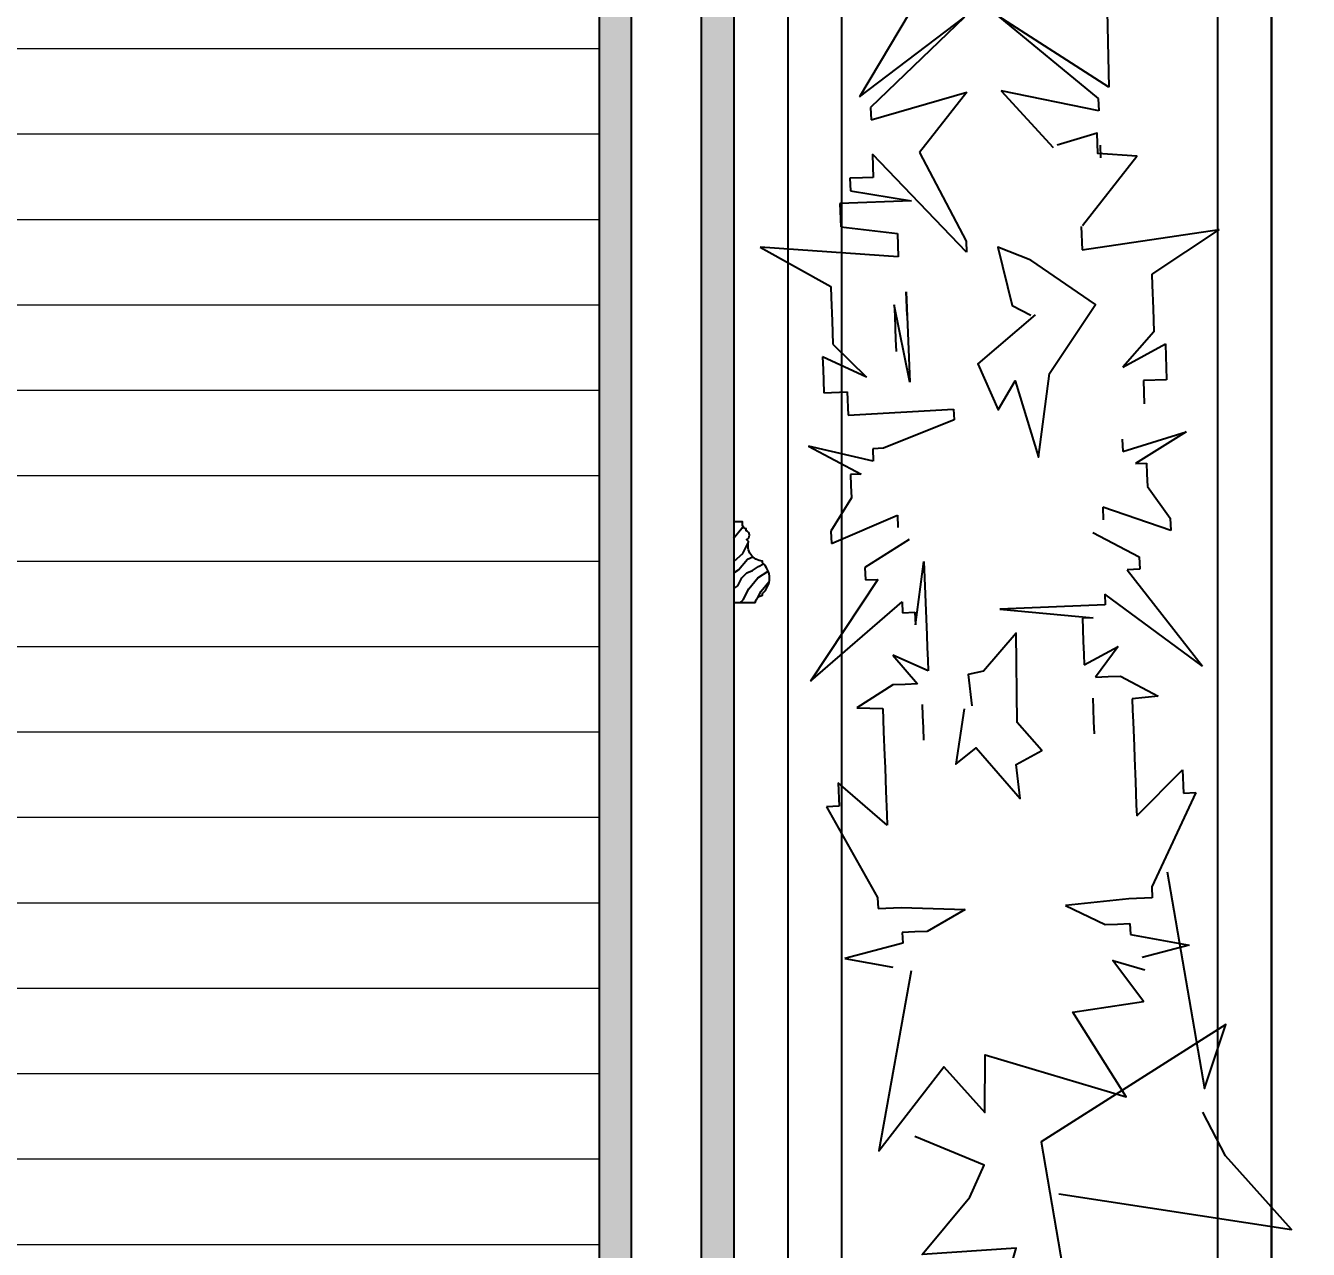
# Model space of a CAD drawing. Header units: millimetres. Extents: x 92928 to 223128, y -11456 to 21098.
# Drawn here: x 185565 to 186041.8, y 17197.2 to 17652 of the extents above; entities that cross this region are included whole.
import ezdxf
from ezdxf import colors
from ezdxf.entities.mleader import LeaderData, LeaderLine
from ezdxf.enums import TextEntityAlignment as Align
from ezdxf.math import Vec2, Vec3

# ---------------------------------------------------------------- set-up
doc = ezdxf.new("R2010")
doc.units = ezdxf.units.MM
for name, color, linetype, lineweight in [('_ACM-A-ANNO-DIMS @ 15', 2, 'Continuous', 13), ('_ACM-A-WALL-HACH', 251, 'Continuous', 9), ('I-WALL', 6, 'Continuous', 13)]:
    doc.layers.add(name, color=color, linetype=linetype, lineweight=lineweight)
for name, color, linetype in [('I-DETL-LW01', 1, 'Continuous'), ('I-DETL-LW02', 2, 'Continuous'), ('I-DETL-LW251', 251, 'Continuous'), ('I-PL-IDS-MILL', 40, 'Continuous'), ('PE-尺寸标注', 44, 'Continuous'), ('WALL TYPE$0$G-ANNO-NOTE-CH', 7, 'Continuous')]:
    doc.layers.add(name, color=color, linetype=linetype)
doc.styles.add('WALL TYPE$0$Aecom Chinese', font='Microsoft YaHei.ttf')

# ---------------------------------------------------------------- blocks, each defined once
blk = doc.blocks.new('WHA12202707')
at = {"transparency": 16777216}
for p, q in [((2.381, 2.381), (0, 0)), ((11.906, 2.381), (2.381, 2.381)), ((11.906, 2.381), (14.287, 0)), ((2.381, -2.381), (0, 0)), ((11.906, -2.381), (14.287, 0)), ((2.381, -2.381), (11.906, -2.381))]:
    blk.add_line(p, q, dxfattribs=at)
at = {"transparency": 16777216, "style": 'WALL TYPE$0$Aecom Chinese'}
blk.add_attdef('英文2', (0.492, -14.583), '', height=2.5, dxfattribs=at)
at = {"layer": 'WALL TYPE$0$G-ANNO-NOTE-CH', "transparency": 16777216, "style": 'WALL TYPE$0$Aecom Chinese'}
blk.add_attdef('编号', text='', height=2.5, dxfattribs=at).set_placement((7.101, 0), align=Align.MIDDLE)
for tag, p in [('中文', (0.538, -5.179)), ('英文', (0.492, -9.507))]:
    blk.add_attdef(tag, text='', height=2.5, dxfattribs=at).set_placement(p, align=Align.MIDDLE_LEFT)
blk = doc.blocks.new('2008092313492155')
at = {"color": 8, "linetype": 'Continuous'}
for p, q in [((1506.5, 129.9), (1497.3, 258.4)), ((1497.3, 258.4), (1534.1, 192.7)), ((1682.5, 213.5), (1708.3, 164.3)), ((1696.2, 153.1), (1682.5, 213.5)), ((1806.2, 148.9), (1900.7, 211.6)), ((1900.7, 211.6), (1827, 126.4)), ((1534.1, 192.7), (1534.1, 192.7)), ((1534.1, 192.7), (1544.2, 192.3)), ((1544.2, 192.3), (1544.2, 192.3)), ((1544.2, 192.3), (1565.9, 191.4)), ((1565.9, 191.4), (1565.9, 191.4)), ((1565.9, 191.4), (1587.6, 190.6)), ((1618.1, 159.3), (1599.5, 200.3)), ((1599.5, 200.3), (1611.1, 199.8)), ((1611.1, 199.8), (1611.1, 199.8)), ((1611.1, 199.8), (1621.2, 199.5)), ((1621.2, 199.5), (1621.2, 199.5)), ((1621.2, 199.5), (1632.8, 199)), ((1632.8, 199), (1632, 177.3)), ((1632.8, 199), (1632.8, 199)), ((1730.3, 173.5), (1761.3, 192.5)), ((1772.9, 192), (1746.5, 130.7)), ((1761.3, 192.5), (1761.3, 192.5)), ((1761.3, 192.5), (1772.9, 192)), ((1772.9, 192), (1772.9, 192)), ((2017, 185), (2017.4, 196.6)), ((2017.4, 196.6), (2101.7, 149.1)), ((1454.4, 117.7), (1456.9, 184.1)), ((1456.9, 184.1), (1478.6, 183.2)), ((1478.6, 183.2), (1484.8, 130.7)), ((1478.6, 183.2), (1478.6, 183.2)), ((1587.6, 190.6), (1618.1, 159.3)), ((1587.6, 190.6), (1587.6, 190.6)), ((1995.3, 185.9), (2017, 185)), ((1995.3, 185.9), (1995.3, 185.9)), ((2034.7, 140.1), (1995.3, 185.9)), ((2017, 185), (2017, 185)), ((2144.3, 125.8), (2158.4, 179.6)), ((2158.4, 179.6), (2166.4, 135.1)), ((1433, 163.3), (1433.4, 174.8)), ((1433.4, 174.8), (1433.4, 174.8)), ((1433.4, 174.8), (1445, 174.4)), ((1445, 174.4), (1454.4, 117.7)), ((1445, 174.4), (1445, 174.4)), ((1632, 177.3), (1653.7, 176.5)), ((1653.7, 176.5), (1647.9, 78.5)), ((1708.3, 164.3), (1708.7, 174.4)), ((1708.7, 174.4), (1718.8, 174)), ((1718.8, 174), (1718.8, 174)), ((1718.8, 174), (1730.3, 173.5)), ((1730.3, 173.5), (1730.3, 173.5)), ((1904.2, 135), (1925.6, 168.5)), ((1925.6, 168.5), (1926.2, 144.3)), ((1925.6, 168.5), (1925.6, 168.5)), ((1211.4, 78.6), (1357.7, 166.1)), ((1357.7, 166.1), (1283.7, 68.5)), ((1283.7, 68.5), (1367.5, 155.6)), ((1379.1, 155.2), (1353.5, 66.2)), ((1357.7, 166.1), (1357.7, 166.1)), ((1367.5, 155.6), (1379.1, 155.2)), ((1432.6, 153.1), (1433, 163.3)), ((1433, 163.3), (1433, 163.3)), ((1769.2, 119.7), (1795.1, 160.9)), ((1795.1, 160.9), (1795.1, 160.9)), ((1795.1, 160.9), (1806.6, 160.5)), ((1806.6, 160.5), (1806.2, 148.9)), ((1806.6, 160.5), (1806.6, 160.5)), ((1410.9, 154), (1410.9, 154)), ((1502.1, 66.5), (1410.9, 154)), ((1410.9, 154), (1422.5, 153.5)), ((1422.5, 153.5), (1422.5, 153.5)), ((1422.5, 153.5), (1432.6, 153.1)), ((1432.6, 153.1), (1432.6, 153.1)), ((1658, 78.1), (1684.3, 143.5)), ((1684.3, 143.5), (1684.7, 153.6)), ((1684.3, 143.5), (1684.3, 143.5)), ((1684.7, 153.6), (1684.7, 153.6)), ((1684.7, 153.6), (1696.2, 153.1)), ((1926.2, 144.3), (1926.2, 144.3)), ((1926.2, 144.3), (1936.4, 143.9)), ((1936.4, 143.9), (1936.4, 143.9)), ((1936.4, 143.9), (1947.9, 143.5)), ((1947.9, 143.5), (1947.9, 143.5)), ((1947.9, 143.5), (1969.6, 142.6)), ((2101.7, 149.1), (2101.7, 149.1)), ((2101.7, 149.1), (2111.9, 148.7)), ((2111.9, 148.7), (2111, 127.1)), ((2111.9, 148.7), (2111.9, 148.7)), ((1551.1, 133.6), (1561.3, 133.2)), ((1623, 119.2), (1551.1, 133.6)), ((1561.3, 133.2), (1572.8, 132.8)), ((1561.3, 133.2), (1561.3, 133.2)), ((1572.8, 132.8), (1583, 132.4)), ((1572.8, 132.8), (1572.8, 132.8)), ((1583, 132.4), (1594.5, 131.9)), ((1583, 132.4), (1583, 132.4)), ((1594.5, 131.9), (1594.5, 131.9)), ((1876.5, 135), (1903.3, 111.9)), ((1891.3, 102.2), (1876.5, 135)), ((1903.7, 123.4), (1904.2, 135)), ((1904.2, 135), (1904.2, 135)), ((1969.6, 142.6), (1969.6, 142.6)), ((1969.6, 142.6), (1981.2, 142.2)), ((1981.2, 142.2), (1981.2, 142.2)), ((1981.2, 142.2), (2002.9, 141.4)), ((2002.9, 141.4), (2002.9, 141.4)), ((2002.9, 141.4), (2024.6, 140.5)), ((2024.6, 140.5), (2024.6, 140.5)), ((2024.6, 140.5), (2034.7, 140.1)), ((2034.7, 140.1), (2034.7, 140.1)), ((1484.8, 130.7), (1506.5, 129.9)), ((1484.8, 130.7), (1484.8, 130.7)), ((1539.1, 122.5), (1539.1, 122.5)), ((1560.8, 121.6), (1539.1, 122.5)), ((1539.1, 122.5), (1623, 119.2)), ((1746.5, 130.7), (1758.1, 130.3)), ((1746.5, 130.7), (1746.5, 130.7)), ((1758.1, 130.3), (1758.1, 130.3)), ((1827, 126.4), (1837.2, 126)), ((1837.2, 126), (1836.7, 114.4)), ((1903.3, 111.9), (1903.7, 123.4)), ((1903.7, 123.4), (1903.7, 123.4)), ((2111, 127.1), (2112.8, 67.6)), ((2111, 127.1), (2111, 127.1)), ((2133.7, 114.6), (2134.2, 126.2)), ((2134.2, 126.2), (2134.2, 126.2)), ((2134.2, 126.2), (2144.3, 125.8)), ((1353.5, 66.2), (1409.6, 110.3)), ((1409.6, 110.3), (1409.6, 110.3)), ((1409.6, 110.3), (1492, 66.9)), ((1848.3, 114), (1789.7, 106.1)), ((1836.7, 114.4), (1836.7, 114.4)), ((1836.7, 114.4), (1848.3, 114)), ((1848.3, 114), (1848.3, 114)), ((1903.3, 111.9), (1903.3, 111.9)), ((1922.5, 107.7), (1932.6, 107.3)), ((1932.6, 107.3), (1944.2, 106.9)), ((1932.6, 107.3), (1932.6, 107.3)), ((2133.3, 103), (2133.7, 114.6)), ((2133.7, 114.6), (2133.7, 114.6)), ((1789.7, 106.1), (1858, 103.5)), ((1789.7, 106.1), (1789.7, 106.1)), ((1858, 103.5), (1858, 103.5)), ((1858, 103.5), (1869.6, 103)), ((1869.6, 103), (1869.6, 103)), ((1869.6, 103), (1881.2, 102.6)), ((1881.2, 102.6), (1881.2, 102.6)), ((1881.2, 102.6), (1891.3, 102.2)), ((1944.2, 106.9), (1955.7, 106.5)), ((1944.2, 106.9), (1944.2, 106.9)), ((1955.7, 106.5), (1955.7, 106.5)), ((2112.8, 67.6), (2133.3, 103)), ((2133.3, 103), (2133.3, 103)), ((1647.9, 78.5), (1658, 78.1)), ((1647.9, 78.5), (1647.9, 78.5)), ((1658, 78.1), (1658, 78.1)), ((1492, 66.9), (1502.1, 66.5)), ((1492, 66.9), (1492, 66.9)), ((1502.1, 66.5), (1502.1, 66.5)), ((2112.8, 67.6), (2112.8, 67.6)), ((1348.8, -65.7), (1282.5, 37.4)), ((1282.5, 37.4), (1359.4, -55.9)), ((1352.3, 34.3), (1404.8, -13.9)), ((1370.9, -56.4), (1352.3, 34.3)), ((1829.9, -62.4), (1833.7, 35.5)), ((1833.7, 35.5), (1833.7, 35.5)), ((1833.7, 35.5), (1841.9, -51.3)), ((1404.8, -13.9), (1404.8, -13.9)), ((2102.9, -84.5), (2109.2, -25.4)), ((2109.2, -25.4), (2109.2, -25.4)), ((2109.2, -25.4), (2126.9, -62.3)), ((1478.2, -40.1), (1499.9, -40.9)), ((1499.9, -40.9), (1480.9, -168.4)), ((1841.9, -51.3), (1842.3, -41.2)), ((1842.3, -41.2), (1852.5, -41.6)), ((1842.3, -41.2), (1842.3, -41.2)), ((1852.5, -41.6), (1864, -42)), ((1852.5, -41.6), (1852.5, -41.6)), ((1864, -42), (1875.6, -42.5)), ((1864, -42), (1864, -42)), ((1885.7, -42.9), (1868.4, -74.5)), ((1875.6, -42.5), (1885.7, -42.9)), ((1875.6, -42.5), (1875.6, -42.5)), ((1359.4, -55.9), (1370.9, -56.4)), ((1402.8, -57.6), (1402.8, -57.6)), ((1402.8, -57.6), (1414.3, -58)), ((1762.7, -50.9), (1785.3, -94)), ((1841.9, -51.3), (1841.9, -51.3)), ((1868.4, -74.5), (1896.9, -53.4)), ((1896.9, -53.4), (1896.5, -65)), ((1896.9, -53.4), (1896.9, -53.4)), ((1916.4, -50.8), (1926.5, -51.2)), ((1926.5, -51.2), (1926.5, -51.2)), ((1926.5, -51.2), (1938.1, -51.6)), ((1938.1, -51.6), (1938.1, -51.6)), ((1938.1, -51.6), (1949.6, -52)), ((1949.6, -52), (1949.6, -52)), ((1252.4, -63.5), (1348.8, -65.7)), ((1348.8, -65.7), (1348.8, -65.7)), ((1739.2, -60.2), (1739.2, -60.2)), ((1739.2, -60.2), (1750.7, -60.6)), ((1760.8, -123.3), (1739.2, -60.2)), ((1750.7, -60.6), (1750.7, -60.6)), ((1819.8, -62.1), (1829.9, -62.4)), ((1886.7, -152.7), (1819.8, -62.1)), ((1896.5, -65), (1896, -76.6)), ((1896.5, -65), (1896.5, -65)), ((2126.9, -62.3), (2126.5, -73.8)), ((2126.9, -62.3), (2126.9, -62.3)), ((1576.1, -107.7), (1608.9, -78.8)), ((1608.9, -78.8), (1587.3, -118.3)), ((1687.3, -78.7), (1669, -137.8)), ((1675.8, -78.2), (1687.3, -78.7)), ((1675.8, -78.2), (1675.8, -78.2)), ((1796.8, -94.5), (1797.3, -82.9)), ((1797.3, -82.9), (1886.7, -152.7)), ((1896, -76.6), (1896, -76.6)), ((1896, -76.6), (1914.8, -111.5)), ((2126.5, -73.8), (2126, -85.4)), ((2126.5, -73.8), (2126.5, -73.8)), ((1669, -137.8), (1698.5, -90.7)), ((1698.5, -90.7), (1698.1, -100.8)), ((1785.3, -94), (1796.8, -94.5)), ((1785.3, -94), (1785.3, -94)), ((1796.8, -94.5), (1796.8, -94.5)), ((1914.8, -111.5), (1917.3, -87.5)), ((1917.3, -87.5), (1927.5, -87.9)), ((1917.3, -87.5), (1917.3, -87.5)), ((1927.5, -87.9), (1939, -88.3)), ((1927.5, -87.9), (1927.5, -87.9)), ((1939, -88.3), (1960.7, -89.2)), ((1939, -88.3), (1939, -88.3)), ((1960.7, -89.2), (1972.3, -89.6)), ((1960.7, -89.2), (1960.7, -89.2)), ((1972.3, -89.6), (1994, -90.5)), ((1972.3, -89.6), (1972.3, -89.6)), ((2025.8, -91.7), (1983, -134.3)), ((1994, -90.5), (2015.7, -91.3)), ((1994, -90.5), (1994, -90.5)), ((2015.7, -91.3), (2025.8, -91.7)), ((2015.7, -91.3), (2015.7, -91.3)), ((2025.8, -91.7), (2025.8, -91.7)), ((2102.1, -106.2), (2102.9, -84.5)), ((2102.9, -84.5), (2102.9, -84.5)), ((2126, -85.4), (2136.2, -85.8)), ((2126, -85.4), (2126, -85.4)), ((2136.2, -85.8), (2146.1, -140.5)), ((1480.9, -168.4), (1522.6, -105.6)), ((1522.6, -105.6), (1532.7, -106)), ((1522.6, -105.6), (1522.6, -105.6)), ((1532.7, -106), (1554.4, -106.9)), ((1532.7, -106), (1532.7, -106)), ((1554.4, -106.9), (1576.1, -107.7)), ((1554.4, -106.9), (1554.4, -106.9)), ((1620.6, -119.5), (1621.4, -97.9)), ((1621.4, -97.9), (1643.1, -98.7)), ((1698.1, -100.8), (1708.2, -101.2)), ((1708.2, -101.2), (1719.8, -101.6)), ((1708.2, -101.2), (1708.2, -101.2)), ((1719.8, -101.6), (1719.8, -101.6)), ((1719.8, -101.6), (1749.2, -122.9)), ((2004.2, -146.7), (2091.9, -105.8)), ((2091.9, -105.8), (2102.1, -106.2)), ((2091.9, -105.8), (2091.9, -105.8)), ((2102.1, -106.2), (2102.1, -106.2)), ((2146.1, -140.5), (2157.5, -96.7)), ((1576.1, -107.7), (1576.1, -107.7)), ((1587.3, -118.3), (1598.9, -118.7)), ((1598.9, -118.7), (1609, -119.1)), ((1598.9, -118.7), (1598.9, -118.7)), ((1609, -119.1), (1620.6, -119.5)), ((1609, -119.1), (1609, -119.1)), ((1914.8, -111.5), (1914.8, -111.5)), ((1620.6, -119.5), (1620.6, -119.5)), ((1749.2, -122.9), (1760.8, -123.3)), ((1749.2, -122.9), (1749.2, -122.9)), ((1760.8, -123.3), (1760.8, -123.3)), ((1983, -134.3), (1983, -134.3)), ((1983, -134.3), (2004.7, -135.1)), ((2004.7, -135.1), (2004.2, -146.7)), ((2004.7, -135.1), (2004.7, -135.1))]:
    blk.add_line(p, q, dxfattribs=at)
at = {"color": 8}
for points in [[(2170, 117.9), (2337.3, 148.1), (2259.2, 87.7), (2301.7, 49.4), (2248, 49.1), (2286.9, -81.8), (2208.2, -32.4), (2198.4, -97.9), (2160.4, -69.6), (2169, -99.2)], [(2077.9, -120.1), (2279.2, -154.7), (2219.9, -174.4), (2329, -2.9), (2549.8, -40.6), (2464.6, 31), (2427.6, 20.2), (2433.4, 107.8), (2380.4, 63.5), (2350.6, 50), (2323.8, 114.5)], [(1926.4, 68.7), (1978, 76.5), (1962.6, 57.6), (2009.9, 16.7), (1978.3, 20.4), (1965.2, -3.5), (1939.2, 19.4), (1856.2, 20.2), (1891.5, 50.6), (1894.5, 65.1), (1923.7, 61.5)], [(1560.3, 2.8), (1605.9, 55.9), (1648.7, 37.2), (1621.6, 21.3), (1692.6, -0.4), (1614.7, -10.6), (1550.6, -53.5), (1509.4, 6.7), (1497.3, 37.4), (1551.7, 24), (1560.5, 6.6)], [(1477.3, -41.2), (1412.9, -91.7), (1410.5, -55.7), (1391.6, -54.9), (1402.5, -17.6)], [(2377.2, -19.3), (2410.4, -235.4), (2342, -174.2), (2301.3, -153.1)]]:
    blk.add_lwpolyline(points, dxfattribs=at)
blk = doc.blocks.new('K_1224000099')
at = {"layer": '_ACM-A-WALL-HACH'}
h = blk.add_hatch(dxfattribs=at)
h.set_pattern_fill('ANSI31', color=256, scale=10, angle=45)
h.set_pattern_definition([(90, (-57350, -73763.15), (-31.75, 0), [])])
h.paths.add_polyline_path([(1970, -1123.15), (4380, -1123.15), (4380, -1423.15), (1970, -1423.15)])
at = {"layer": 'I-DETL-LW251'}
h = blk.add_hatch(dxfattribs=at)
h.set_pattern_fill('ANSI38', color=250, angle=-270)
h.set_pattern_definition([(135, (6537.1342, -37234.9972), (-2.24506403, -2.24506403), []), (225, (6537.1342, -37234.9972), (-2.24506403, -6.7351921), [7.9375, -4.7625])])
h.paths.add_polyline_path([(2060, -1435.15), (2060, -1423.15), (4290, -1423.15), (4290, -1435.15)])
at = {"layer": 'PE-尺寸标注'}
h = blk.add_hatch(dxfattribs=at)
h.set_pattern_fill('木纹面1', color=250, scale=5, style=0, pattern_type=2)
h.set_pattern_definition([(63.434949, (-15016.495, 89965.848), (20, -1e-09), [4.6213684, -17.7393114]), (40.601295, (-15029.652, 89983.142), (20, 2e-08), [4.158067, -88.037378]), (40.601295, (-15019.652, 90003.142), (20, 2e-08), [4.158067, -88.037378]), (40.601295, (-15009.652, 90023.142), (20, -1e-08), [4.158067, -88.037378]), (63.434949, (-15026.643, 89963.053), (20, -1e-09), [4.237008, -18.123672]), (50.194429, (-15024.748, 89966.842), (20, 8e-10), [2.24049, -75.862006]), (50.194429, (-15014.748, 89986.842), (20, 8e-10), [2.24049, -75.862006]), (50.194429, (-15004.748, 90006.842), (20, 8e-10), [2.24049, -75.862006]), (21.8014095, (-15023.313, 89968.5636), (20, -3e-08), [2.868712, -50.982936]), (33.690068, (-15020.65, 89969.629), (20, -1e-08), [2.521813, -33.5336997]), (63.434949, (-15018.552, 89971.028), (20, -8e-09), [3.3552885, -19.005391]), (45, (-15017.051, 89974.029), (20, -6e-15), [2.717818, -53.850724]), (45, (-15007.051, 89994.029), (20, -6e-15), [2.717818, -53.850724]), (21.8014095, (-15015.129, 89975.951), (20, -3e-08), [2.19237, -51.659278]), (63.434949, (-15033.124, 89962.59), (20, -8e-09), [7.1896, -15.17108]), (50.194429, (-15029.908, 89969.021), (20, 8e-10), [4.573562, -73.528935]), (50.194429, (-15019.908, 89989.021), (20, 8e-10), [4.573562, -73.528935]), (50.194429, (-15009.908, 90009.021), (20, 8e-10), [4.573562, -73.528935]), (33.690068, (-15026.98, 89972.535), (20, -1e-08), [2.2405595, -33.8149534]), (15.945396, (-15025.116, 89973.7775), (20, -1.45e-06), [3.5624845, -69.2386145]), (33.690068, (-15021.691, 89974.756), (20, -1e-08), [4.0929665, -31.962546]), (50.194429, (-15018.285, 89977.027), (20, 8e-10), [5.197338, -72.905159]), (50.194429, (-15008.285, 89997.027), (20, 8e-10), [5.197338, -72.905159]), (50.194429, (-14998.285, 90017.027), (20, -3e-09), [5.197338, -72.905159]), (21.8014095, (-15014.958, 89981.019), (20, -3e-08), [5.7145015, -48.137147]), (50.194429, (-15034.428, 89969.981), (20, 8e-10), [5.214067, -72.88843]), (50.194429, (-15024.428, 89989.981), (20, 8e-10), [5.214067, -72.88843]), (50.194429, (-15014.428, 90009.981), (20, 8e-10), [5.214067, -72.88843]), (33.690068, (-15031.09, 89973.987), (20, -1e-08), [4.838075, -31.2174378]), (26.565051, (-15027.065, 89976.67), (20, 1e-09), [7.98596, -81.456759]), (26.565051, (-15017.065, 89996.67), (20, 1e-09), [7.98596, -81.456759]), (40.601295, (-15019.922, 89980.242), (20, 2e-08), [4.319301, -87.876143]), (40.601295, (-15009.922, 90000.242), (20, 2e-08), [4.319301, -87.876143]), (40.601295, (-14999.922, 90020.242), (20, 2e-08), [4.319301, -87.876143]), (33.690068, (-15033.094, 89976.765), (20, -1e-08), [2.7357917, -33.319722]), (26.565051, (-15030.817, 89978.2825), (20, 8e-09), [7.158076, -82.284643]), (26.565051, (-15020.817, 89998.2825), (20, -8e-08), [7.158076, -82.284643]), (40.601295, (-15024.415, 89981.484), (20, 2e-08), [1.700823, -90.494622]), (40.601295, (-15014.415, 90001.484), (20, 2e-08), [1.700823, -90.494622]), (40.601295, (-15004.415, 90021.484), (20, 2e-08), [1.700823, -90.494622])])
h.paths.add_polyline_path([(2082.58, -1461.21), (4267.42, -1461.21), (4267.42, -1465.95), (4260.81, -1465.95), (4260.81, -1468.76), (4270, -1468.76), (4270, -1473.21), (2080, -1473.21), (2080, -1468.76), (2089.19, -1468.76), (2089.19, -1465.95), (2082.58, -1465.95)])
h = blk.add_hatch(dxfattribs=at)
h.set_pattern_fill('木纹面1', color=250, scale=5, angle=-90, style=0, pattern_type=2)
h.set_pattern_definition([(333.43495, (-41381.414, -13881.754), (-1e-09, -20), [4.621368, -17.739311]), (310.601295, (-41364.12, -13868.597), (2e-08, -20), [4.158067, -88.037378]), (310.601295, (-41344.12, -13878.597), (2e-08, -20), [4.158067, -88.037378]), (310.601295, (-41324.12, -13888.597), (-1e-08, -20), [4.158067, -88.037378]), (333.43495, (-41384.209, -13871.606), (-1e-09, -20), [4.237008, -18.123672]), (320.19443, (-41380.419, -13873.501), (8e-10, -20), [2.24049, -75.862006]), (320.19443, (-41360.419, -13883.501), (8e-10, -20), [2.24049, -75.862006]), (320.19443, (-41340.419, -13893.501), (8e-10, -20), [2.24049, -75.862006]), (291.80141, (-41378.698, -13874.9355), (-3e-08, -20), [2.868712, -50.982936]), (303.690068, (-41377.633, -13877.599), (-1e-08, -20), [2.521813, -33.5337]), (333.43495, (-41376.234, -13879.697), (-8e-09, -20), [3.3552885, -19.005391]), (315, (-41373.233, -13881.198), (-3e-15, -20), [2.717818, -53.850724]), (315, (-41353.233, -13891.198), (-3e-15, -20), [2.717818, -53.850724]), (291.80141, (-41371.311, -13883.12), (-3e-08, -20), [2.19237, -51.659278]), (333.43495, (-41384.671, -13865.125), (-8e-09, -20), [7.1896, -15.17108]), (320.19443, (-41378.24, -13868.34), (8e-10, -20), [4.573562, -73.528935]), (320.19443, (-41358.24, -13878.34), (8e-10, -20), [4.573562, -73.528935]), (320.19443, (-41338.24, -13888.34), (8e-10, -20), [4.573562, -73.528935]), (303.690068, (-41374.727, -13871.268), (-1e-08, -20), [2.2405595, -33.814953]), (285.945396, (-41373.484, -13873.133), (-1.45e-06, -20), [3.5624845, -69.2386145]), (303.690068, (-41372.505, -13876.558), (-1e-08, -20), [4.0929665, -31.962546]), (320.19443, (-41370.235, -13879.964), (8e-10, -20), [5.197338, -72.90516]), (320.19443, (-41350.235, -13889.964), (8e-10, -20), [5.197338, -72.90516]), (320.19443, (-41330.235, -13899.964), (-3e-09, -20), [5.197338, -72.90516]), (291.80141, (-41366.2424, -13883.291), (-3e-08, -20), [5.7145015, -48.137147]), (320.19443, (-41377.28, -13863.82), (8e-10, -20), [5.214067, -72.88843]), (320.19443, (-41357.28, -13873.82), (8e-10, -20), [5.214067, -72.88843]), (320.19443, (-41337.28, -13883.82), (8e-10, -20), [5.214067, -72.88843]), (303.690068, (-41373.275, -13867.158), (-1e-08, -20), [4.838075, -31.217438]), (296.565051, (-41370.591, -13871.184), (1e-09, -20), [7.98596, -81.456759]), (296.565051, (-41350.591, -13881.184), (1e-09, -20), [7.98596, -81.456759]), (310.601295, (-41367.02, -13878.327), (2e-08, -20), [4.319301, -87.876143]), (310.601295, (-41347.02, -13888.327), (2e-08, -20), [4.319301, -87.876143]), (310.601295, (-41327.02, -13898.327), (2e-08, -20), [4.319301, -87.876143]), (303.690068, (-41370.497, -13865.155), (-1e-08, -20), [2.735792, -33.319722]), (296.565051, (-41368.979, -13867.4315), (8e-09, -20), [7.158076, -82.284643]), (296.565051, (-41348.979, -13877.4315), (-8e-08, -20), [7.158076, -82.284643]), (310.601295, (-41365.778, -13873.834), (2e-08, -20), [1.700823, -90.494622]), (310.601295, (-41345.778, -13883.834), (2e-08, -20), [1.700823, -90.494622]), (310.601295, (-41325.778, -13893.834), (2e-08, -20), [1.700823, -90.494622])])
edge = h.paths.add_edge_path()
edge.add_line((2480, -1473.15), (2480, -1481.13))
edge.add_arc((2479.47, -1484.33), 3.24, 369.4262, 440.5745, ccw=False)
edge.add_line((2482.67, -1483.8), (2483.33, -1483.8))
edge.add_arc((2489, -1479.05), 7.39, 219.9511, 320.0488)
edge.add_line((2494.67, -1483.8), (2495.33, -1483.8))
edge.add_arc((2501.15, -1484.29), 5.83, 434.8536, 535.2009, ccw=False)
edge.add_line((2502.67, -1478.65), (2503.34, -1477.95))
edge.add_arc((2504.97, -1477.12), 1.82, 206.8835, 338.2658)
edge.add_line((2506.67, -1477.8), (2507.33, -1477.8))
edge.add_arc((2509.33, -1478.46), 2.1, 431.4719, 521.6564, ccw=False)
edge.add_line((2510, -1476.46), (2510, -1473.15))
edge.add_line((2510, -1473.15), (2480, -1473.15))
at = {"layer": 'I-DETL-LW01'}
blk.add_lwpolyline([(2060, -1423.15), (2060, -1435.15), (4290, -1435.15), (4290, -1423.15)], close=True, dxfattribs=at)
at = {"layer": 'I-DETL-LW02'}
blk.add_lwpolyline([(2082.58, -1461.21), (4267.42, -1461.21), (4267.42, -1465.95), (4260.81, -1465.95), (4260.81, -1468.76), (4270, -1468.76), (4270, -1473.21), (2080, -1473.21), (2080, -1468.76), (2089.19, -1468.76), (2089.19, -1465.95), (2082.58, -1465.95)], close=True, dxfattribs=at)
blk.add_lwpolyline([(2480, -1473.15), (2480, -1481.13, -0.320816), (2482.67, -1483.8), (2483.33, -1483.8, 0.466827), (2494.67, -1483.8), (2495.33, -1483.8, -0.468154), (2502.67, -1478.65), (2503.34, -1477.95, 0.645582), (2506.67, -1477.8), (2507.33, -1477.8, -0.415157), (2510, -1476.46), (2510, -1473.15)], format="xyb", close=True, dxfattribs=at)
at = {"layer": 'I-PL-IDS-MILL'}
for points in [[(2110, -1673.1), (3420, -1673.1), (3420, -1493.21), (2110, -1493.21)], [(2130, -1653.1), (3400, -1653.1), (3400, -1513.21), (2130, -1513.21)]]:
    blk.add_lwpolyline(points, close=True, dxfattribs=at)
blk.add_lwpolyline([(3170.69, -3110.71, 0.5221), (3440, -2923.1), (3440, -2173.1, 0.414214), (2940, -1673.1), (-2940, -1673.1, 0.414214), (-3440, -2173.1), (-3440, -2923.1, 0.5221), (-3170.69, -3110.71, 0.5221)], format="xyb", dxfattribs=at)
at = {"layer": 'I-WALL'}
blk.add_lwpolyline([(1970, -1123.15), (4380, -1123.15), (4380, -1423.15), (1970, -1423.15)], close=True, dxfattribs=at)
at = {"xscale": -0.4, "yscale": 0.4, "zscale": 0.4}
blk.add_blockref('2008092313492155', (3211.04, -1586.28), dxfattribs=at)
at = {"layer": '_ACM-A-ANNO-DIMS @ 15'}
ml = blk.add_multileader_block('Standard', dxfattribs=at)
ml.set_content('WHA12202707', color=256, scale=15)
ml.set_attribute('编号', 'MT-01', width=0)
ml.set_attribute('中文', '古铜色不锈钢', width=0)
ml.set_attribute('英文', 'ANTIQUE BRONZE STAINLESS STEEL', width=0)
ml.set_attribute('英文2', '', width=0)
ml.set_leader_properties(color=2)
ml.build(insert=Vec2(0, 0))
ml.multileader.update_dxf_attribs({"text_right_attachment_type": 6, "dogleg_length": 0.36, "arrow_head_size": 30, "scale": 15})
ctx = ml.context
ctx.base_point, ctx.scale, ctx.char_height, ctx.arrow_head_size, ctx.landing_gap_size, ctx.plane_origin = Vec3(1701.93, -2567.2), 15, 1125, 30, 1.35, Vec3(4239.43, -7538.45)
ctx.right_attachment = 6
notes = []
notes.append((ctx, [(0, (1, 1, 0), (1630.83, -2567.2), (1, 0), 71.1, [(1, [(1630.83, -1218.21)], 0, [])])]))
ctx.block.insert = Vec3(1701.93, -2567.2)
for ctx, leaders in notes:
    for number, flags, end, landing, length, lines in leaders:
        leader = LeaderData()
        leader.index, (leader.has_last_leader_line, leader.has_dogleg_vector, leader.attachment_direction) = number, flags
        leader.last_leader_point, leader.dogleg_vector, leader.dogleg_length = Vec3(end), Vec3(landing), length
        for number, points, colour, breaks in lines:
            line = LeaderLine()
            line.index, line.vertices, line.color, line.breaks = number, Vec3.list(points), colors.encode_raw_color(colour), breaks
            leader.lines.append(line)
        ctx.leaders.append(leader)

msp = doc.modelspace()

# ---------------------------------------------------------------- block references
at = {"rotation": 90}
msp.add_blockref('K_1224000099', (184355.07, 14957.64), dxfattribs=at)

doc.saveas('drawing.dxf')
